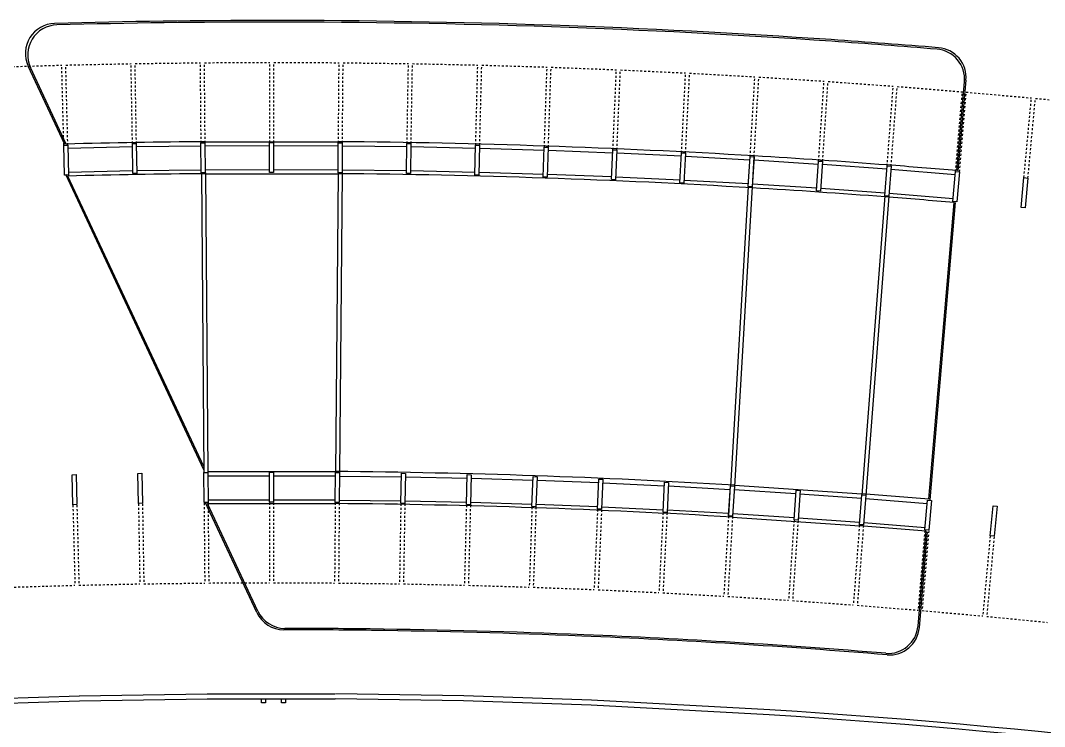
# Model space of a CAD drawing. Extents: x 26 to 324, y 73 to 188.
# Drawn here: x 167.6 to 218.9, y 123 to 158.3 of the extents above; entities that cross this region are included whole.
import ezdxf

# ---------------------------------------------------------------- set-up
doc = ezdxf.new("R2010")
doc.units = 0
doc.header["$LTSCALE"] = 0.01
doc.header["$MEASUREMENT"] = 0
doc.linetypes.add('HIDDEN2', pattern=[0.1875, 0.125, -0.0625])
doc.layers.get('0').update_dxf_attribs({"linetype": 'CONTINUOUS'})
for name, color, linetype in [('AR-ALV-VT1', 2, 'CONTINUOUS'), ('BANC', 2, 'CONTINUOUS'), ('ESTR', 3, 'CONTINUOUS'), ('PISO', 1, 'CONTINUOUS'), ('PROJ', 1, 'HIDDEN2')]:
    doc.layers.add(name, color=color, linetype=linetype)

# ---------------------------------------------------------------- blocks, each defined once
blk = doc.blocks.new('PILAR-SLC')
for points in [[(0.197, -26.487), (0.197, -27.987), (-0.003, -27.987), (-0.003, -26.487)], [(0.197, -42.97), (0.197, -44.47), (-0.003, -44.47), (-0.003, -42.97)]]:
    blk.add_lwpolyline(points, close=True)

msp = doc.modelspace()

# ---------------------------------------------------------------- linework, layer by layer
at = {"layer": 'AR-ALV-VT1'}
for points in [[(290.763, 108.195, 0.05916), (205.127, 123.861), (196.204, 124.344), (189.809, 124.557)], [(290.557, 107.975, 0.058865), (205.087, 123.613), (196.195, 124.094)]]:
    msp.add_lwpolyline(points, format="xyb", dxfattribs=at)
at = {"layer": 'BANC'}
for p, q in [((164.184, 124.344), (170.585, 124.559)), ((170.579, 124.557), (176.983, 124.663)), ((176.977, 124.661), (183.382, 124.657)), ((189.809, 124.557), (183.405, 124.663)), ((164.192, 124.094), (170.593, 124.309)), ((170.583, 124.307), (176.987, 124.413)), ((176.977, 124.411), (183.382, 124.407)), ((179.702, 124.407), (179.902, 124.407)), ((179.702, 124.207), (179.702, 124.407)), ((179.902, 124.207), (179.702, 124.207)), ((179.902, 124.407), (179.902, 124.207)), ((180.702, 124.407), (180.902, 124.407)), ((180.702, 124.207), (180.702, 124.407)), ((180.902, 124.207), (180.702, 124.207)), ((180.902, 124.407), (180.902, 124.207)), ((189.805, 124.307), (183.401, 124.413)), ((196.195, 124.094), (189.805, 124.307))]:
    msp.add_line(p, q, dxfattribs=at)
at = {"layer": 'PISO'}
for p, q in [((169.855, 152.124), (168.023, 156.038)), ((169.925, 152.141), (168.136, 155.961)), ((214.487, 150.813), (214.866, 155.26)), ((214.556, 150.807), (214.943, 155.334)), ((176.885, 152.258), (183.524, 152.258)), ((170.004, 151.943), (173.24, 152.012)), ((173.437, 152.015), (176.674, 152.056)), ((176.871, 152.058), (180.108, 152.072)), ((180.305, 152.072), (183.542, 152.058)), ((183.739, 152.056), (186.976, 152.015)), ((187.173, 152.012), (190.409, 151.943)), ((190.606, 151.938), (193.841, 151.841)), ((194.039, 151.834), (197.273, 151.71)), ((197.47, 151.702), (200.703, 151.551)), ((200.905, 151.69), (200.705, 151.701)), ((200.901, 151.54), (204.132, 151.361)), ((204.33, 151.35), (207.56, 151.143)), ((170.036, 150.743), (173.258, 150.812)), ((173.459, 150.815), (176.681, 150.856)), ((176.684, 150.706), (176.812, 135.697)), ((176.882, 150.858), (180.105, 150.872)), ((176.884, 150.708), (177.012, 135.699)), ((176.885, 150.658), (183.524, 150.658)), ((180.306, 150.872), (183.529, 150.858)), ((183.524, 150.708), (183.396, 135.699)), ((183.724, 150.706), (183.596, 135.697)), ((183.73, 150.856), (186.953, 150.815)), ((187.154, 150.812), (190.376, 150.743)), ((190.577, 150.738), (193.798, 150.642)), ((207.757, 151.13), (210.985, 150.896)), ((211.182, 150.881), (214.408, 150.619)), ((176.811, 135.854), (169.896, 150.624)), ((176.809, 136.022), (170.011, 150.543)), ((193.999, 150.635), (197.22, 150.512)), ((197.421, 150.503), (200.64, 150.352)), ((200.841, 150.342), (204.058, 150.164)), ((204.259, 150.152), (207.475, 149.946)), ((204.046, 150.014), (203.152, 135.031)), ((204.246, 150.002), (203.352, 135.019)), ((207.676, 149.932), (210.89, 149.699)), ((211.091, 149.684), (214.303, 149.424)), ((210.876, 149.55), (209.727, 134.584)), ((211.075, 149.535), (209.926, 134.569)), ((213.084, 134.382), (214.351, 149.219)), ((213.153, 134.357), (214.42, 149.213)), ((177.012, 135.771), (183.397, 135.771)), ((177.013, 135.549), (180.102, 135.562)), ((180.306, 135.562), (183.396, 135.549)), ((183.6, 135.547), (186.689, 135.507)), ((186.893, 135.504), (189.982, 135.438)), ((190.186, 135.433), (193.274, 135.341)), ((193.478, 135.334), (196.565, 135.216)), ((196.769, 135.207), (199.855, 135.062)), ((200.059, 135.052), (203.144, 134.881)), ((203.347, 134.869), (206.431, 134.672)), ((203.356, 135.089), (209.732, 134.654)), ((177.024, 134.349), (180.101, 134.362)), ((180.308, 134.362), (183.384, 134.349)), ((183.591, 134.347), (186.667, 134.308)), ((186.874, 134.304), (189.95, 134.239)), ((206.634, 134.658), (209.716, 134.434)), ((209.919, 134.419), (212.998, 134.169)), ((179.46, 128.727), (176.883, 134.232)), ((176.989, 134.171), (183.397, 134.171)), ((179.505, 128.796), (176.989, 134.171)), ((190.157, 134.233), (193.232, 134.142)), ((193.438, 134.135), (196.513, 134.017)), ((196.719, 134.008), (199.793, 133.864)), ((199.999, 133.853), (203.071, 133.683)), ((203.247, 133.493), (209.623, 133.058)), ((203.277, 133.671), (206.348, 133.475)), ((206.554, 133.461), (209.622, 133.238)), ((209.828, 133.222), (212.895, 132.974)), ((212.544, 128.054), (212.948, 132.788)), ((212.608, 127.978), (213.016, 132.763))]:
    msp.add_line(p, q, dxfattribs=at)
for centre, radius, start, end in [((169.381, 156.674), 1.5, 91.5197, 205.0883), ((169.495, 156.597), 1.5, 91.504, 205.0883), ((180.204, -251.291), 409.609, 90.00037, 91.51966), ((180.204, -251.291), 409.529, 90.00037, 91.50404), ((180.204, -251.291), 409.609, 86.08131, 90.00037), ((180.204, -251.371), 409.609, 86.08131, 90.00037), ((180.204, -251.291), 409.609, 85.3276, 86.08131), ((180.204, -251.291), 409.529, 85.33747, 86.07542), ((213.372, 155.388), 1.5, 355.1219, 85.3375), ((213.448, 155.462), 1.5, 355.1219, 85.3276), ((180.204, -251.291), 403.563, 90.47297, 91.45959), ((180.204, -251.291), 403.563, 86.57154, 89.52679), ((180.204, -251.291), 403.563, 85.62447, 86.57154), ((180.204, -251.291), 401.963, 90.47317, 91.45307), ((180.204, -251.291), 401.963, 86.57149, 89.52683), ((180.204, -251.291), 403.563, 85.12689, 85.62447), ((180.109, -252.888), 403.563, 85.62447, 86.57154), ((180.204, -251.291), 401.963, 85.12691, 85.62439), ((180.179, -251.219), 387.003, 86.56656, 89.52353), ((180.179, -251.219), 387.003, 85.12244, 85.62038), ((180.179, -251.219), 385.403, 86.56652, 89.52345), ((180.179, -251.219), 385.403, 85.12244, 85.6202), ((180.819, 129.363), 1.5, 205.0883, 269.9075), ((180.864, 129.432), 1.5, 205.0883, 269.9008), ((180.204, -251.291), 379.154, 89.24451, 89.90747), ((180.204, -251.291), 379.224, 89.255, 89.90079), ((180.204, -251.291), 379.224, 87.63917, 89.255), ((180.204, -251.291), 379.154, 87.65561, 89.24451), ((180.204, -251.291), 379.224, 85.35293, 87.63917), ((211.05, 128.181), 1.5, 265.3529, 355.1219), ((211.114, 128.106), 1.5, 265.3424, 355.1219), ((180.204, -251.291), 379.154, 85.34243, 87.65561)]:
    msp.add_arc(centre, radius, start, end, dxfattribs=at)
at = {"layer": 'PROJ'}
for p, q in [((166.432, 155.989), (169.7, 156.086)), ((169.802, 152.088), (169.7, 156.086)), ((169.9, 156.091), (173.168, 156.161)), ((170.002, 152.093), (169.9, 156.091)), ((173.237, 152.162), (173.168, 156.161)), ((173.368, 156.164), (176.638, 156.206)), ((173.436, 152.165), (173.368, 156.164)), ((176.672, 152.206), (176.638, 156.206)), ((176.838, 156.208), (180.107, 156.222)), ((176.872, 152.208), (176.838, 156.208)), ((180.107, 152.222), (180.107, 156.222)), ((180.307, 152.222), (180.307, 156.222)), ((180.307, 156.222), (183.576, 156.208)), ((183.542, 152.208), (183.576, 156.208)), ((183.742, 152.206), (183.776, 156.206)), ((183.776, 156.206), (187.046, 156.164)), ((186.977, 152.165), (187.046, 156.164)), ((187.177, 152.162), (187.246, 156.161)), ((187.246, 156.161), (190.514, 156.091)), ((190.412, 152.093), (190.514, 156.091)), ((190.612, 152.088), (190.714, 156.086)), ((190.714, 156.086), (193.982, 155.989)), ((193.846, 151.991), (193.982, 155.989)), ((194.046, 151.984), (194.182, 155.982)), ((194.182, 155.982), (197.449, 155.857)), ((197.279, 151.86), (197.449, 155.857)), ((197.479, 151.852), (197.649, 155.848)), ((197.649, 155.848), (200.915, 155.695)), ((200.71, 151.7), (200.915, 155.695)), ((200.91, 151.69), (201.114, 155.685)), ((201.114, 155.685), (204.379, 155.504)), ((204.141, 151.511), (204.379, 155.504)), ((204.34, 151.499), (204.579, 155.492)), ((204.579, 155.492), (207.841, 155.284)), ((207.569, 151.293), (207.841, 155.284)), ((207.769, 151.279), (208.041, 155.27)), ((208.041, 155.27), (211.302, 155.034)), ((210.996, 151.045), (211.302, 155.034)), ((211.195, 151.03), (211.501, 155.018)), ((211.501, 155.018), (214.76, 154.754)), ((214.42, 150.769), (214.76, 154.754)), ((214.619, 150.752), (214.959, 154.737)), ((214.959, 154.737), (218.216, 154.445)), ((217.842, 150.463), (218.216, 154.445)), ((218.041, 150.444), (218.415, 154.426)), ((218.415, 154.426), (221.668, 154.107)), ((170.257, 134.083), (170.359, 130.085)), ((170.456, 134.089), (170.559, 130.09)), ((173.538, 134.154), (173.606, 130.155)), ((173.738, 134.158), (173.806, 130.158)), ((176.82, 134.197), (176.854, 130.197)), ((177.02, 134.199), (177.054, 130.199)), ((180.102, 134.212), (180.102, 130.212)), ((180.302, 134.212), (180.302, 130.212)), ((183.384, 134.199), (183.35, 130.199)), ((183.584, 134.197), (183.55, 130.197)), ((186.665, 134.158), (186.597, 130.158)), ((186.865, 134.154), (186.797, 130.155)), ((189.947, 134.089), (189.845, 130.09)), ((190.147, 134.084), (190.045, 130.085)), ((193.227, 133.992), (193.091, 129.994)), ((193.427, 133.985), (193.291, 129.987)), ((196.507, 133.867), (196.337, 129.871)), ((196.707, 133.858), (196.537, 129.862)), ((199.786, 133.714), (199.581, 129.719)), ((199.985, 133.704), (199.781, 129.709)), ((203.063, 133.533), (202.824, 129.541)), ((203.262, 133.522), (203.024, 129.529)), ((206.338, 133.325), (206.066, 129.334)), ((206.538, 133.311), (206.265, 129.321)), ((209.612, 133.089), (209.305, 129.1)), ((209.811, 133.073), (209.505, 129.085)), ((212.883, 132.824), (212.543, 128.839)), ((213.082, 132.807), (212.742, 128.822)), ((216.152, 132.532), (215.778, 128.55)), ((216.351, 132.513), (215.977, 128.531)), ((170.559, 130.09), (173.606, 130.155)), ((173.806, 130.158), (176.854, 130.197)), ((177.054, 130.199), (180.102, 130.212)), ((180.302, 130.212), (183.35, 130.199)), ((183.55, 130.197), (186.597, 130.158)), ((186.797, 130.155), (189.845, 130.09)), ((167.312, 129.994), (170.359, 130.085)), ((190.045, 130.085), (193.091, 129.994)), ((193.291, 129.987), (196.337, 129.871)), ((196.537, 129.862), (199.581, 129.719)), ((199.781, 129.709), (202.824, 129.541)), ((203.024, 129.529), (206.066, 129.334)), ((206.265, 129.321), (209.305, 129.1)), ((209.505, 129.085), (212.543, 128.839)), ((212.742, 128.822), (215.778, 128.55)), ((215.977, 128.531), (219.01, 128.233))]:
    msp.add_line(p, q, dxfattribs=at)

# ---------------------------------------------------------------- block references
at = {"layer": 'ESTR'}
for p, rotation in [((169.123, 178.566), 1.463414634146341), ((172.783, 178.645), 0.975609756097561), ((176.443, 178.692), 0.4878048780487805), ((183.765, 178.694), 359.5121951219512), ((187.426, 178.648), 359.0243902439025), ((191.086, 178.571), 358.5365853658537), ((194.745, 178.463), 358.0487804878048), ((198.404, 178.323), 357.5609756097561), ((202.06, 178.153), 357.0731707317073), ((205.716, 177.951), 356.5853658536586), ((205.72, 177.951), 356.5853658536586), ((209.369, 177.718), 356.0975609756098), ((209.373, 177.718), 356.0975609756097), ((213.025, 177.454), 355.6097560975607), ((216.674, 177.159), 355.1219512195125), ((220.32, 176.833), 354.634146341463)]:
    msp.add_blockref('PILAR-SLC', p, dxfattribs=dict(at, rotation=rotation))
msp.add_blockref('PILAR-SLC', (180.104, 178.709), dxfattribs=at)
msp.add_blockref('PILAR-SLC', (180.104, 178.709), dxfattribs=at)

doc.saveas('drawing.dxf')
